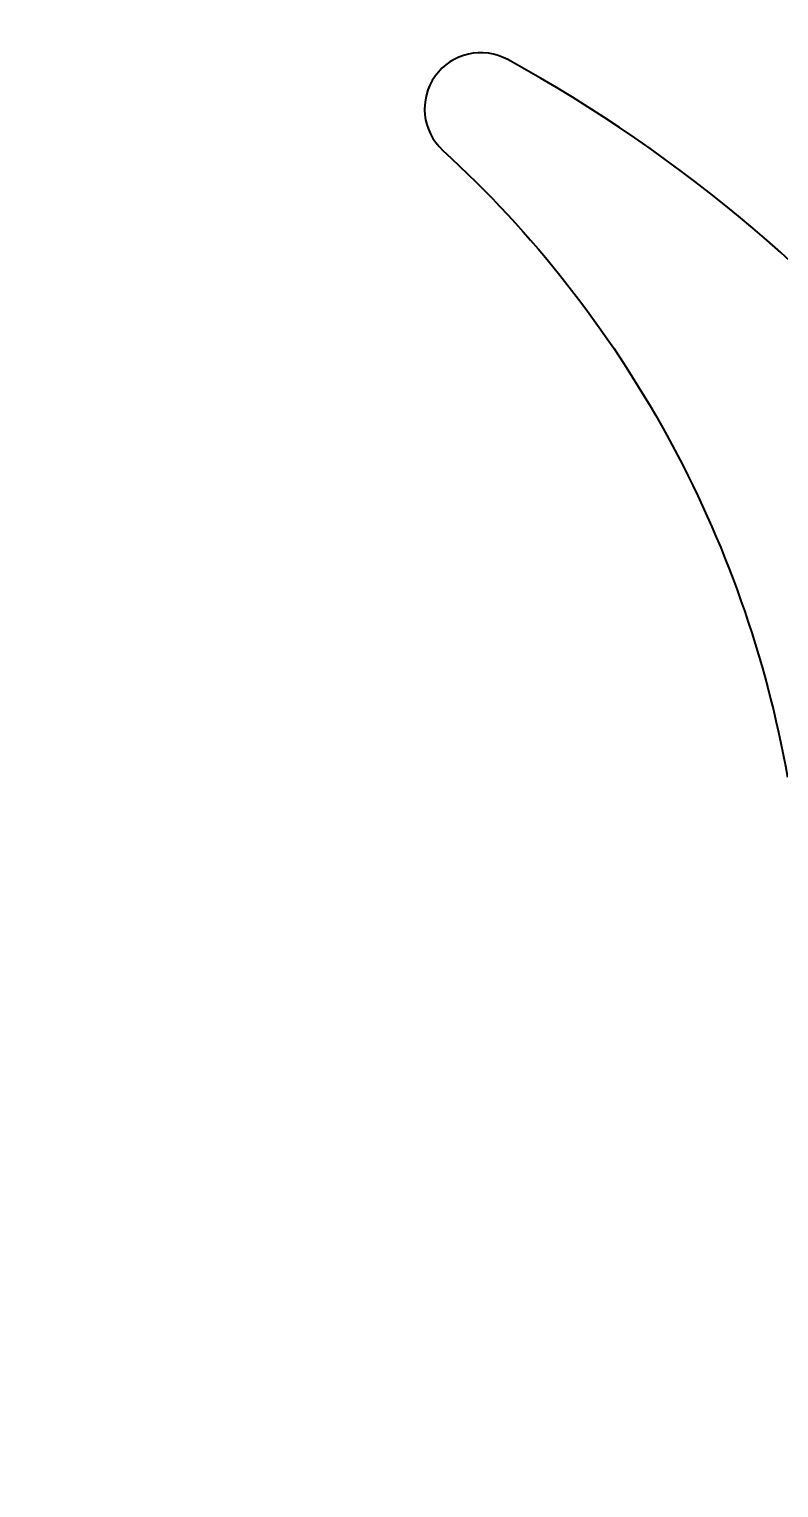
# Model space of a CAD drawing. Header units: millimetres. Extents: x 0 to 8967983, y -224399 to 13801.
# Drawn here: x 69235.75 to 69239.82, y -193874.36 to -193866.45 of the extents above; entities that cross this region are included whole.
import ezdxf
from ezdxf import colors
from ezdxf.entities.mleader import LeaderData, LeaderLine
from ezdxf.math import Vec2, Vec3

# ---------------------------------------------------------------- set-up
doc = ezdxf.new("R2010")
doc.units = ezdxf.units.MM
doc.header["$LTSCALE"] = 10
doc.layers.add('АР_Перегородки витражные', color=152, linetype='Continuous', lineweight=13)
doc.layers.add('Архитектура', color=251, linetype='Continuous')
doc.layers.get('0').off()
doc.layers.get('0').freeze()
doc.styles.add('ISOCPEUR', font='isocpeur.TTF', dxfattribs={"width": 0.7})

# ---------------------------------------------------------------- blocks, each defined once
blk = doc.blocks.new('_DOTSMALL')
at = {"color": 0, "linetype": 'ByBlock', "const_width": 0.5}
blk.add_lwpolyline([(-0.0625, 0, 1), (0.0625, 0, 1)], format="xyb", close=True, dxfattribs=at)
blk = doc.blocks.new('стойка витр.')
h = blk.add_hatch()
h.set_pattern_fill('ANSI37', scale=0.5, angle=-69.23284)
h.set_pattern_definition([(335.76716334, (-69115.9168, 318510.7132), (0.651582564, 1.447617495), []), (65.76716334, (-69115.9168, 318510.7132), (-1.447617495, 0.651582564), [])])
edge = h.paths.add_edge_path()
edge.add_arc((-61.4232, -46.1817), 0.5487, 155.76571, 200.76716)
edge.add_line((-61.9236, -45.9565), (-61.2158, -44.3842))
edge.add_arc((-61.0491, -44.4592), 0.1829, 20.76716, 155.76571)
edge.add_line((-60.8781, -44.3944), (-60.7916, -44.6225))
edge.add_arc((-60.6206, -44.5577), 0.1828, 200.76716, 290.76716)
edge.add_line((-60.5558, -44.7286), (-59.4157, -44.2963))
edge.add_arc((-59.567, -43.8973), 0.4267, -69.23284, 72.29364)
edge.add_arc((-59.3075, -43.0843), 0.4267, 200.76716, 252.29364)
edge.add_line((-59.7065, -43.2356), (-63.0098, -34.5243))
edge.add_arc((-62.7249, -34.4163), 0.3047, 110.76716, 200.76716)
edge.add_line((-62.833, -34.1313), (-60.5528, -33.2667))
edge.add_arc((-60.4448, -33.5513), 0.3045, 76.40287, 110.76716)
edge.add_line((-60.3732, -33.2554), (-60.0702, -33.5935))
edge.add_arc((-108.2133, -55.8622), 53.0439, 16.7114, 24.82293)
edge.add_line((-57.4097, -40.6093), (-57.9208, -41.3247))
edge.add_arc((-57.6708, -41.499), 0.3048, 145.11089, 256.42344)
edge.add_line((-57.7424, -41.7953), (-56.8854, -41.9919))
edge.add_arc((-56.957, -42.2882), 0.3048, -34.88911, 76.42344)
edge.add_line((-56.707, -42.4625), (-57.1748, -43.2919))
edge.add_arc((-56.9248, -43.4663), 0.3048, 145.11089, 256.42344)
edge.add_line((-56.9964, -43.7625), (-56.1394, -43.9591))
edge.add_arc((-56.211, -44.2554), 0.3048, -34.88911, 76.42344)
edge.add_line((-55.961, -44.4297), (-56.4721, -45.1451))
edge.add_arc((-56.2221, -45.3194), 0.3048, 145.11089, 256.42344)
edge.add_line((-56.2936, -45.6157), (-55.4367, -45.8124))
edge.add_arc((-55.5082, -46.1086), 0.3048, -34.88911, 76.42344)
edge.add_line((-55.2582, -46.283), (-55.7693, -46.9983))
edge.add_arc((-55.5193, -47.1727), 0.3048, 145.11089, 256.42344)
edge.add_line((-55.5909, -47.4689), (-54.6907, -47.7795))
edge.add_arc((-54.7623, -48.0758), 0.3048, -34.88911, 76.42344)
edge.add_line((-54.5123, -48.2501), (-55.0233, -48.9656))
edge.add_arc((-54.7733, -49.1399), 0.3048, 145.11089, 256.42344)
edge.add_line((-54.8449, -49.4362), (-53.988, -49.6328))
edge.add_arc((-54.0595, -49.929), 0.3048, -34.88911, 76.42344)
edge.add_line((-53.8095, -50.1034), (-54.3206, -50.8187))
edge.add_arc((-54.0706, -50.9931), 0.3048, 145.11089, 256.42344)
edge.add_line((-54.1421, -51.2893), (-53.2906, -51.4718))
edge.add_arc((-53.3621, -51.7681), 0.3048, -43.67509, 76.4279)
edge.add_line((-53.1416, -51.9786), (-53.81, -52.6232))
edge.add_arc((-53.5895, -52.8337), 0.3048, 136.32859, 262.74713)
edge.add_arc((-54.6361, -61.0576), 7.9855, 59.58604, 82.74713)
edge.add_arc((-50.7478, -54.4339), 0.3048, 253.29101, 419.58604)
edge.add_arc((-52.5705, -60.5058), 6.0348, 73.29101, 110.76716)
edge.add_line((-54.7103, -54.8631), (-54.8245, -54.9064))
edge.add_arc((-54.9757, -54.5074), 0.4267, 200.76716, 290.76716)
edge.add_line((-55.3747, -54.6587), (-56.7149, -51.1247))
edge.add_arc((-56.3159, -50.9734), 0.4267, 149.23664, 200.76716)
edge.add_arc((-57.0491, -50.5369), 0.4266, -30.76336, 40.0143)
edge.add_arc((-57.0492, -50.5369), 0.4267, 40.00046, 110.76716)
edge.add_line((-57.2005, -50.1379), (-58.3406, -50.5702))
edge.add_arc((-58.2758, -50.7412), 0.1828, 110.76716, 200.76716)
edge.add_line((-58.4467, -50.806), (-58.3603, -51.0341))
edge.add_arc((-58.5312, -51.0989), 0.1829, 245.76862, 380.76716)
edge.add_line((-58.6063, -51.2657), (-60.1786, -50.558))
edge.add_arc((-59.9534, -50.0576), 0.5487, 200.76716, 245.76862)
edge.add_line((-60.4665, -50.2522), (-61.9363, -46.3763))
edge = h.paths.add_edge_path(flags=16)
edge.add_arc((-59.3589, -49.0411), 0.5415, 200.76716, 290.76716)
edge.add_line((-60.7782, -46.8256), (-59.8652, -49.2331))
edge.add_arc((-60.2719, -46.6336), 0.5415, 110.76716, 200.76716)
edge.add_line((-59.3104, -45.6899), (-60.4639, -46.1273))
edge.add_arc((-59.1184, -46.1962), 0.5415, 20.76716, 110.76716)
edge.add_line((-57.6992, -48.4117), (-58.6121, -46.0042))
edge.add_arc((-58.2055, -48.6037), 0.5415, -69.23284, 20.76716)
edge.add_line((-59.1669, -49.5474), (-58.0135, -49.11))
at = {"lineweight": 0, "ltscale": 100, "transparency": 33554687}
blk.add_lwpolyline([(-33.2205, -7.1861), (-64.2118, -18.9383, 0.414326), (-64.5303, -19.6459), (-64.0548, -20.8999, 0.410627), (-63.3537, -21.2208), (-62.7202, -20.9806, 0.492552), (-62.5722, -20.6831), (-62.7516, -20.2101, -0.441111), (-62.61, -19.8957), (-60.8381, -19.2875, -0.208057), (-59.945, -19.4038, -0.000016), (-56.8798, -20.7855, -0.439819), (-56.3601, -22.156, -0.000016), (-57.7385, -25.2228, -0.208057), (-58.3298, -25.902), (-60.0595, -26.6217, -0.441111), (-60.3739, -26.4801), (-60.5533, -26.0071, 0.492552), (-60.8613, -25.8826), (-61.4948, -26.1229, 0.410627), (-61.8068, -26.8279), (-61.3313, -28.082, 0.414326), (-60.6237, -28.4004), (-29.6324, -16.6482, 0.523933)], format="xyb", dxfattribs=at)
blk = doc.blocks.new('A$Cf7573d2c')
at = {"color": 5, "lineweight": 0, "ltscale": 100, "transparency": 33554687}
blk.add_lwpolyline([(30.6549, -93.9702), (37.0079, -126.5004, 0.414326), (37.6515, -126.9338), (38.9678, -126.6767, 0.410627), (39.4024, -126.0399), (39.2726, -125.3749, 0.492552), (39.0044, -125.1788), (38.5079, -125.2758, -0.441111), (38.2218, -125.0832), (37.9215, -123.234, -0.208057), (38.1869, -122.3734, -0.000016), (40.066, -119.5853, -0.439819), (41.5046, -119.3044, -0.000016), (44.2947, -121.1806, -0.208057), (44.8644, -121.8781), (45.2818, -123.7044, -0.441111), (45.0893, -123.9905), (44.5927, -124.0874, 0.492552), (44.4181, -124.37), (44.5479, -125.035, 0.410627), (45.1902, -125.4615), (46.5065, -125.2045, 0.414326), (46.9398, -124.5608), (40.5868, -92.0305, 0.523933)], format="xyb", dxfattribs=at)
at = {"layer": 'АР_Перегородки витражные', "rotation": 80.28340479355269}
blk.add_blockref('стойка витр.', (29.1786, -60.0134), dxfattribs=at)
blk = doc.blocks.new('A$Cec9b444d')
at = {"color": 241, "ltscale": 100, "true_color": 0xf7abae, "rotation": 359}
blk.add_blockref('A$Cf7573d2c', (-2406.3429, -6569.6697), dxfattribs=at)

msp = doc.modelspace()

# ---------------------------------------------------------------- linework, layer by layer
at = {"layer": 'Архитектура', "lineweight": 25, "transparency": 33554684}
msp.add_lwpolyline([(69240.7922, -193868.6913, 0.101403), (69238.3489, -193866.6156, 0.887085), (69237.9963, -193867.1076, -0.164997), (69239.8635, -193870.5057)], format="xyb", dxfattribs=at)
msp.add_lwpolyline([(69240.7922, -193868.6913, 0.101403), (69238.3489, -193866.6156, 0.887085), (69237.9963, -193867.1076, -0.164997), (69239.8635, -193870.5057)], format="xyb", dxfattribs=at)
msp.add_lwpolyline([(69240.7922, -193868.6913, 0.101403), (69238.3489, -193866.6156, 0.887085), (69237.9963, -193867.1076, -0.164997), (69239.8635, -193870.5057)], format="xyb", dxfattribs=at)
msp.add_lwpolyline([(69240.7922, -193868.6913, 0.101403), (69238.3489, -193866.6156, 0.887085), (69237.9963, -193867.1076, -0.164997), (69239.8635, -193870.5057)], format="xyb", dxfattribs=at)
msp.add_lwpolyline([(69240.7922, -193868.6913, 0.101403), (69238.3489, -193866.6156, 0.887085), (69237.9963, -193867.1076, -0.164997), (69239.8635, -193870.5057)], format="xyb", dxfattribs=at)
msp.add_lwpolyline([(69240.7922, -193868.6913, 0.101403), (69238.3489, -193866.6156, 0.887085), (69237.9963, -193867.1076, -0.164997), (69239.8635, -193870.5057)], format="xyb", dxfattribs=at)
msp.add_lwpolyline([(69240.7922, -193868.6913, 0.101403), (69238.3489, -193866.6156, 0.887085), (69237.9963, -193867.1076, -0.164997), (69239.8635, -193870.5057)], format="xyb", dxfattribs=at)
msp.add_lwpolyline([(69240.7922, -193868.6913, 0.101403), (69238.3489, -193866.6156, 0.887085), (69237.9963, -193867.1076, -0.164997), (69239.8635, -193870.5057)], format="xyb", dxfattribs=at)
msp.add_lwpolyline([(69240.7922, -193868.6913, 0.101403), (69238.3489, -193866.6156, 0.887085), (69237.9963, -193867.1076, -0.164997), (69239.8635, -193870.5057)], format="xyb", dxfattribs=at)
msp.add_lwpolyline([(69240.7922, -193868.6913, 0.101403), (69238.3489, -193866.6156, 0.887085), (69237.9963, -193867.1076, -0.164997), (69239.8635, -193870.5057)], format="xyb", dxfattribs=at)
msp.add_lwpolyline([(69240.7922, -193868.6913, 0.101403), (69238.3489, -193866.6156, 0.887085), (69237.9963, -193867.1076, -0.164997), (69239.8635, -193870.5057)], format="xyb", dxfattribs=at)
msp.add_lwpolyline([(69240.7922, -193868.6913, 0.101403), (69238.3489, -193866.6156, 0.887085), (69237.9963, -193867.1076, -0.164997), (69239.8635, -193870.5057)], format="xyb", dxfattribs=at)
msp.add_lwpolyline([(69240.7922, -193868.6913, 0.101403), (69238.3489, -193866.6156, 0.887085), (69237.9963, -193867.1076, -0.164997), (69239.8635, -193870.5057)], format="xyb", dxfattribs=at)
msp.add_lwpolyline([(69240.7922, -193868.6913, 0.101403), (69238.3489, -193866.6156, 0.887085), (69237.9963, -193867.1076, -0.164997), (69239.8635, -193870.5057)], format="xyb", dxfattribs=at)
msp.add_lwpolyline([(69240.7922, -193868.6913, 0.101403), (69238.3489, -193866.6156, 0.887085), (69237.9963, -193867.1076, -0.164997), (69239.8635, -193870.5057)], format="xyb", dxfattribs=at)
msp.add_lwpolyline([(69240.7922, -193868.6913, 0.101403), (69238.3489, -193866.6156, 0.887085), (69237.9963, -193867.1076, -0.164997), (69239.8635, -193870.5057)], format="xyb", dxfattribs=at)
msp.add_lwpolyline([(69240.7922, -193868.6913, 0.101403), (69238.3489, -193866.6156, 0.887085), (69237.9963, -193867.1076, -0.164997), (69239.8635, -193870.5057)], format="xyb", dxfattribs=at)
msp.add_lwpolyline([(69240.7922, -193868.6913, 0.101403), (69238.3489, -193866.6156, 0.887085), (69237.9963, -193867.1076, -0.164997), (69239.8635, -193870.5057)], format="xyb", dxfattribs=at)
msp.add_lwpolyline([(69240.7922, -193868.6913, 0.101403), (69238.3489, -193866.6156, 0.887085), (69237.9963, -193867.1076, -0.164997), (69239.8635, -193870.5057)], format="xyb", dxfattribs=at)
msp.add_lwpolyline([(69240.7922, -193868.6913, 0.101403), (69238.3489, -193866.6156, 0.887085), (69237.9963, -193867.1076, -0.164997), (69239.8635, -193870.5057)], format="xyb", dxfattribs=at)
msp.add_lwpolyline([(69240.7922, -193868.6913, 0.101403), (69238.3489, -193866.6156, 0.887085), (69237.9963, -193867.1076, -0.164997), (69239.8635, -193870.5057)], format="xyb", dxfattribs=at)
msp.add_lwpolyline([(69240.7922, -193868.6913, 0.101403), (69238.3489, -193866.6156, 0.887085), (69237.9963, -193867.1076, -0.164997), (69239.8635, -193870.5057)], format="xyb", dxfattribs=at)
msp.add_lwpolyline([(69240.7922, -193868.6913, 0.101403), (69238.3489, -193866.6156, 0.887085), (69237.9963, -193867.1076, -0.164997), (69239.8635, -193870.5057)], format="xyb", dxfattribs=at)
msp.add_lwpolyline([(69240.7922, -193868.6913, 0.101403), (69238.3489, -193866.6156, 0.887085), (69237.9963, -193867.1076, -0.164997), (69239.8635, -193870.5057)], format="xyb", dxfattribs=at)
msp.add_lwpolyline([(69240.7922, -193868.6913, 0.101403), (69238.3489, -193866.6156, 0.887085), (69237.9963, -193867.1076, -0.164997), (69239.8635, -193870.5057)], format="xyb", dxfattribs=at)
msp.add_lwpolyline([(69240.7922, -193868.6913, 0.101403), (69238.3489, -193866.6156, 0.887085), (69237.9963, -193867.1076, -0.164997), (69239.8635, -193870.5057)], format="xyb", dxfattribs=at)
msp.add_lwpolyline([(69240.7922, -193868.6913, 0.101403), (69238.3489, -193866.6156, 0.887085), (69237.9963, -193867.1076, -0.164997), (69239.8635, -193870.5057)], format="xyb", dxfattribs=at)
msp.add_lwpolyline([(69240.7922, -193868.6913, 0.101403), (69238.3489, -193866.6156, 0.887085), (69237.9963, -193867.1076, -0.164997), (69239.8635, -193870.5057)], format="xyb", dxfattribs=at)
msp.add_lwpolyline([(69240.7922, -193868.6913, 0.101403), (69238.3489, -193866.6156, 0.887085), (69237.9963, -193867.1076, -0.164997), (69239.8635, -193870.5057)], format="xyb", dxfattribs=at)
msp.add_lwpolyline([(69240.7922, -193868.6913, 0.101403), (69238.3489, -193866.6156, 0.887085), (69237.9963, -193867.1076, -0.164997), (69239.8635, -193870.5057)], format="xyb", dxfattribs=at)
msp.add_lwpolyline([(69240.7922, -193868.6913, 0.101403), (69238.3489, -193866.6156, 0.887085), (69237.9963, -193867.1076, -0.164997), (69239.8635, -193870.5057)], format="xyb", dxfattribs=at)
msp.add_lwpolyline([(69240.7922, -193868.6913, 0.101403), (69238.3489, -193866.6156, 0.887085), (69237.9963, -193867.1076, -0.164997), (69239.8635, -193870.5057)], format="xyb", dxfattribs=at)
msp.add_lwpolyline([(69240.7922, -193868.6913, 0.101403), (69238.3489, -193866.6156, 0.887085), (69237.9963, -193867.1076, -0.164997), (69239.8635, -193870.5057)], format="xyb", dxfattribs=at)
msp.add_lwpolyline([(69240.7922, -193868.6913, 0.101403), (69238.3489, -193866.6156, 0.887085), (69237.9963, -193867.1076, -0.164997), (69239.8635, -193870.5057)], format="xyb", dxfattribs=at)
msp.add_lwpolyline([(69240.7922, -193868.6913, 0.101403), (69238.3489, -193866.6156, 0.887085), (69237.9963, -193867.1076, -0.164997), (69239.8635, -193870.5057)], format="xyb", dxfattribs=at)
msp.add_lwpolyline([(69240.7922, -193868.6913, 0.101403), (69238.3489, -193866.6156, 0.887085), (69237.9963, -193867.1076, -0.164997), (69239.8635, -193870.5057)], format="xyb", dxfattribs=at)
msp.add_lwpolyline([(69240.7922, -193868.6913, 0.101403), (69238.3489, -193866.6156, 0.887085), (69237.9963, -193867.1076, -0.164997), (69239.8635, -193870.5057)], format="xyb", dxfattribs=at)
msp.add_lwpolyline([(69240.7922, -193868.6913, 0.101403), (69238.3489, -193866.6156, 0.887085), (69237.9963, -193867.1076, -0.164997), (69239.8635, -193870.5057)], format="xyb", dxfattribs=at)
msp.add_lwpolyline([(69240.7922, -193868.6913, 0.101403), (69238.3489, -193866.6156, 0.887085), (69237.9963, -193867.1076, -0.164997), (69239.8635, -193870.5057)], format="xyb", dxfattribs=at)
msp.add_lwpolyline([(69240.7922, -193868.6913, 0.101403), (69238.3489, -193866.6156, 0.887085), (69237.9963, -193867.1076, -0.164997), (69239.8635, -193870.5057)], format="xyb", dxfattribs=at)
msp.add_lwpolyline([(69240.7922, -193868.6913, 0.101403), (69238.3489, -193866.6156, 0.887085), (69237.9963, -193867.1076, -0.164997), (69239.8635, -193870.5057)], format="xyb", dxfattribs=at)
msp.add_lwpolyline([(69240.7922, -193868.6913, 0.101403), (69238.3489, -193866.6156, 0.887085), (69237.9963, -193867.1076, -0.164997), (69239.8635, -193870.5057)], format="xyb", dxfattribs=at)
msp.add_lwpolyline([(69240.7922, -193868.6913, 0.101403), (69238.3489, -193866.6156, 0.887085), (69237.9963, -193867.1076, -0.164997), (69239.8635, -193870.5057)], format="xyb", dxfattribs=at)
msp.add_lwpolyline([(69240.7922, -193868.6913, 0.101403), (69238.3489, -193866.6156, 0.887085), (69237.9963, -193867.1076, -0.164997), (69239.8635, -193870.5057)], format="xyb", dxfattribs=at)
msp.add_lwpolyline([(69240.7922, -193868.6913, 0.101403), (69238.3489, -193866.6156, 0.887085), (69237.9963, -193867.1076, -0.164997), (69239.8635, -193870.5057)], format="xyb", dxfattribs=at)
msp.add_lwpolyline([(69240.7922, -193868.6913, 0.101403), (69238.3489, -193866.6156, 0.887085), (69237.9963, -193867.1076, -0.164997), (69239.8635, -193870.5057)], format="xyb", dxfattribs=at)
msp.add_lwpolyline([(69240.7922, -193868.6913, 0.101403), (69238.3489, -193866.6156, 0.887085), (69237.9963, -193867.1076, -0.164997), (69239.8635, -193870.5057)], format="xyb", dxfattribs=at)
msp.add_lwpolyline([(69240.7922, -193868.6913, 0.101403), (69238.3489, -193866.6156, 0.887085), (69237.9963, -193867.1076, -0.164997), (69239.8635, -193870.5057)], format="xyb", dxfattribs=at)
msp.add_lwpolyline([(69240.7922, -193868.6913, 0.101403), (69238.3489, -193866.6156, 0.887085), (69237.9963, -193867.1076, -0.164997), (69239.8635, -193870.5057)], format="xyb", dxfattribs=at)
msp.add_lwpolyline([(69240.7922, -193868.6913, 0.101403), (69238.3489, -193866.6156, 0.887085), (69237.9963, -193867.1076, -0.164997), (69239.8635, -193870.5057)], format="xyb", dxfattribs=at)
msp.add_lwpolyline([(69240.7922, -193868.6913, 0.101403), (69238.3489, -193866.6156, 0.887085), (69237.9963, -193867.1076, -0.164997), (69239.8635, -193870.5057)], format="xyb", dxfattribs=at)
msp.add_lwpolyline([(69240.7922, -193868.6913, 0.101403), (69238.3489, -193866.6156, 0.887085), (69237.9963, -193867.1076, -0.164997), (69239.8635, -193870.5057)], format="xyb", dxfattribs=at)
msp.add_lwpolyline([(69240.7922, -193868.6913, 0.101403), (69238.3489, -193866.6156, 0.887085), (69237.9963, -193867.1076, -0.164997), (69239.8635, -193870.5057)], format="xyb", dxfattribs=at)
msp.add_lwpolyline([(69240.7922, -193868.6913, 0.101403), (69238.3489, -193866.6156, 0.887085), (69237.9963, -193867.1076, -0.164997), (69239.8635, -193870.5057)], format="xyb", dxfattribs=at)
msp.add_lwpolyline([(69240.7922, -193868.6913, 0.101403), (69238.3489, -193866.6156, 0.887085), (69237.9963, -193867.1076, -0.164997), (69239.8635, -193870.5057)], format="xyb", dxfattribs=at)
msp.add_lwpolyline([(69240.7922, -193868.6913, 0.101403), (69238.3489, -193866.6156, 0.887085), (69237.9963, -193867.1076, -0.164997), (69239.8635, -193870.5057)], format="xyb", dxfattribs=at)
msp.add_lwpolyline([(69240.7922, -193868.6913, 0.101403), (69238.3489, -193866.6156, 0.887085), (69237.9963, -193867.1076, -0.164997), (69239.8635, -193870.5057)], format="xyb", dxfattribs=at)
msp.add_lwpolyline([(69240.7922, -193868.6913, 0.101403), (69238.3489, -193866.6156, 0.887085), (69237.9963, -193867.1076, -0.164997), (69239.8635, -193870.5057)], format="xyb", dxfattribs=at)
msp.add_lwpolyline([(69240.7922, -193868.6913, 0.101403), (69238.3489, -193866.6156, 0.887085), (69237.9963, -193867.1076, -0.164997), (69239.8635, -193870.5057)], format="xyb", dxfattribs=at)
msp.add_lwpolyline([(69240.7922, -193868.6913, 0.101403), (69238.3489, -193866.6156, 0.887085), (69237.9963, -193867.1076, -0.164997), (69239.8635, -193870.5057)], format="xyb", dxfattribs=at)
msp.add_lwpolyline([(69240.7922, -193868.6913, 0.101403), (69238.3489, -193866.6156, 0.887085), (69237.9963, -193867.1076, -0.164997), (69239.8635, -193870.5057)], format="xyb", dxfattribs=at)
msp.add_lwpolyline([(69240.7922, -193868.6913, 0.101403), (69238.3489, -193866.6156, 0.887085), (69237.9963, -193867.1076, -0.164997), (69239.8635, -193870.5057)], format="xyb", dxfattribs=at)
msp.add_lwpolyline([(69240.7922, -193868.6913, 0.101403), (69238.3489, -193866.6156, 0.887085), (69237.9963, -193867.1076, -0.164997), (69239.8635, -193870.5057)], format="xyb", dxfattribs=at)
msp.add_lwpolyline([(69240.7922, -193868.6913, 0.101403), (69238.3489, -193866.6156, 0.887085), (69237.9963, -193867.1076, -0.164997), (69239.8635, -193870.5057)], format="xyb", dxfattribs=at)
msp.add_lwpolyline([(69240.7922, -193868.6913, 0.101403), (69238.3489, -193866.6156, 0.887085), (69237.9963, -193867.1076, -0.164997), (69239.8635, -193870.5057)], format="xyb", dxfattribs=at)
msp.add_lwpolyline([(69240.7922, -193868.6913, 0.101403), (69238.3489, -193866.6156, 0.887085), (69237.9963, -193867.1076, -0.164997), (69239.8635, -193870.5057)], format="xyb", dxfattribs=at)
msp.add_lwpolyline([(69240.7922, -193868.6913, 0.101403), (69238.3489, -193866.6156, 0.887085), (69237.9963, -193867.1076, -0.164997), (69239.8635, -193870.5057)], format="xyb", dxfattribs=at)
msp.add_lwpolyline([(69240.7922, -193868.6913, 0.101403), (69238.3489, -193866.6156, 0.887085), (69237.9963, -193867.1076, -0.164997), (69239.8635, -193870.5057)], format="xyb", dxfattribs=at)
msp.add_lwpolyline([(69240.7922, -193868.6913, 0.101403), (69238.3489, -193866.6156, 0.887085), (69237.9963, -193867.1076, -0.164997), (69239.8635, -193870.5057)], format="xyb", dxfattribs=at)
msp.add_lwpolyline([(69240.7922, -193868.6913, 0.101403), (69238.3489, -193866.6156, 0.887085), (69237.9963, -193867.1076, -0.164997), (69239.8635, -193870.5057)], format="xyb", dxfattribs=at)
msp.add_lwpolyline([(69240.7922, -193868.6913, 0.101403), (69238.3489, -193866.6156, 0.887085), (69237.9963, -193867.1076, -0.164997), (69239.8635, -193870.5057)], format="xyb", dxfattribs=at)
msp.add_lwpolyline([(69240.7922, -193868.6913, 0.101403), (69238.3489, -193866.6156, 0.887085), (69237.9963, -193867.1076, -0.164997), (69239.8635, -193870.5057)], format="xyb", dxfattribs=at)
msp.add_lwpolyline([(69240.7922, -193868.6913, 0.101403), (69238.3489, -193866.6156, 0.887085), (69237.9963, -193867.1076, -0.164997), (69239.8635, -193870.5057)], format="xyb", dxfattribs=at)
msp.add_lwpolyline([(69240.7922, -193868.6913, 0.101403), (69238.3489, -193866.6156, 0.887085), (69237.9963, -193867.1076, -0.164997), (69239.8635, -193870.5057)], format="xyb", dxfattribs=at)
msp.add_lwpolyline([(69240.7922, -193868.6913, 0.101403), (69238.3489, -193866.6156, 0.887085), (69237.9963, -193867.1076, -0.164997), (69239.8635, -193870.5057)], format="xyb", dxfattribs=at)
msp.add_lwpolyline([(69240.7922, -193868.6913, 0.101403), (69238.3489, -193866.6156, 0.887085), (69237.9963, -193867.1076, -0.164997), (69239.8635, -193870.5057)], format="xyb", dxfattribs=at)
msp.add_lwpolyline([(69240.7922, -193868.6913, 0.101403), (69238.3489, -193866.6156, 0.887085), (69237.9963, -193867.1076, -0.164997), (69239.8635, -193870.5057)], format="xyb", dxfattribs=at)
msp.add_lwpolyline([(69240.7922, -193868.6913, 0.101403), (69238.3489, -193866.6156, 0.887085), (69237.9963, -193867.1076, -0.164997), (69239.8635, -193870.5057)], format="xyb", dxfattribs=at)
msp.add_lwpolyline([(69240.7922, -193868.6913, 0.101403), (69238.3489, -193866.6156, 0.887085), (69237.9963, -193867.1076, -0.164997), (69239.8635, -193870.5057)], format="xyb", dxfattribs=at)
msp.add_lwpolyline([(69240.7922, -193868.6913, 0.101403), (69238.3489, -193866.6156, 0.887085), (69237.9963, -193867.1076, -0.164997), (69239.8635, -193870.5057)], format="xyb", dxfattribs=at)
msp.add_lwpolyline([(69240.7922, -193868.6913, 0.101403), (69238.3489, -193866.6156, 0.887085), (69237.9963, -193867.1076, -0.164997), (69239.8635, -193870.5057)], format="xyb", dxfattribs=at)
msp.add_lwpolyline([(69240.7922, -193868.6913, 0.101403), (69238.3489, -193866.6156, 0.887085), (69237.9963, -193867.1076, -0.164997), (69239.8635, -193870.5057)], format="xyb", dxfattribs=at)
msp.add_lwpolyline([(69240.7922, -193868.6913, 0.101403), (69238.3489, -193866.6156, 0.887085), (69237.9963, -193867.1076, -0.164997), (69239.8635, -193870.5057)], format="xyb", dxfattribs=at)
msp.add_lwpolyline([(69240.7922, -193868.6913, 0.101403), (69238.3489, -193866.6156, 0.887085), (69237.9963, -193867.1076, -0.164997), (69239.8635, -193870.5057)], format="xyb", dxfattribs=at)
msp.add_lwpolyline([(69240.7922, -193868.6913, 0.101403), (69238.3489, -193866.6156, 0.887085), (69237.9963, -193867.1076, -0.164997), (69239.8635, -193870.5057)], format="xyb", dxfattribs=at)
msp.add_lwpolyline([(69240.7922, -193868.6913, 0.101403), (69238.3489, -193866.6156, 0.887085), (69237.9963, -193867.1076, -0.164997), (69239.8635, -193870.5057)], format="xyb", dxfattribs=at)
msp.add_lwpolyline([(69240.7922, -193868.6913, 0.101403), (69238.3489, -193866.6156, 0.887085), (69237.9963, -193867.1076, -0.164997), (69239.8635, -193870.5057)], format="xyb", dxfattribs=at)
msp.add_lwpolyline([(69240.7922, -193868.6913, 0.101403), (69238.3489, -193866.6156, 0.887085), (69237.9963, -193867.1076, -0.164997), (69239.8635, -193870.5057)], format="xyb", dxfattribs=at)
msp.add_lwpolyline([(69240.7922, -193868.6913, 0.101403), (69238.3489, -193866.6156, 0.887085), (69237.9963, -193867.1076, -0.164997), (69239.8635, -193870.5057)], format="xyb", dxfattribs=at)
msp.add_lwpolyline([(69240.7922, -193868.6913, 0.101403), (69238.3489, -193866.6156, 0.887085), (69237.9963, -193867.1076, -0.164997), (69239.8635, -193870.5057)], format="xyb", dxfattribs=at)
msp.add_lwpolyline([(69240.7922, -193868.6913, 0.101403), (69238.3489, -193866.6156, 0.887085), (69237.9963, -193867.1076, -0.164997), (69239.8635, -193870.5057)], format="xyb", dxfattribs=at)
msp.add_lwpolyline([(69240.7922, -193868.6913, 0.101403), (69238.3489, -193866.6156, 0.887085), (69237.9963, -193867.1076, -0.164997), (69239.8635, -193870.5057)], format="xyb", dxfattribs=at)
msp.add_lwpolyline([(69240.7922, -193868.6913, 0.101403), (69238.3489, -193866.6156, 0.887085), (69237.9963, -193867.1076, -0.164997), (69239.8635, -193870.5057)], format="xyb", dxfattribs=at)
msp.add_lwpolyline([(69240.7922, -193868.6913, 0.101403), (69238.3489, -193866.6156, 0.887085), (69237.9963, -193867.1076, -0.164997), (69239.8635, -193870.5057)], format="xyb", dxfattribs=at)
msp.add_lwpolyline([(69240.7922, -193868.6913, 0.101403), (69238.3489, -193866.6156, 0.887085), (69237.9963, -193867.1076, -0.164997), (69239.8635, -193870.5057)], format="xyb", dxfattribs=at)
msp.add_lwpolyline([(69240.7922, -193868.6913, 0.101403), (69238.3489, -193866.6156, 0.887085), (69237.9963, -193867.1076, -0.164997), (69239.8635, -193870.5057)], format="xyb", dxfattribs=at)
msp.add_lwpolyline([(69240.7922, -193868.6913, 0.101403), (69238.3489, -193866.6156, 0.887085), (69237.9963, -193867.1076, -0.164997), (69239.8635, -193870.5057)], format="xyb", dxfattribs=at)
msp.add_lwpolyline([(69240.7922, -193868.6913, 0.101403), (69238.3489, -193866.6156, 0.887085), (69237.9963, -193867.1076, -0.164997), (69239.8635, -193870.5057)], format="xyb", dxfattribs=at)
msp.add_lwpolyline([(69240.7922, -193868.6913, 0.101403), (69238.3489, -193866.6156, 0.887085), (69237.9963, -193867.1076, -0.164997), (69239.8635, -193870.5057)], format="xyb", dxfattribs=at)
msp.add_lwpolyline([(69240.7922, -193868.6913, 0.101403), (69238.3489, -193866.6156, 0.887085), (69237.9963, -193867.1076, -0.164997), (69239.8635, -193870.5057)], format="xyb", dxfattribs=at)
msp.add_lwpolyline([(69240.7922, -193868.6913, 0.101403), (69238.3489, -193866.6156, 0.887085), (69237.9963, -193867.1076, -0.164997), (69239.8635, -193870.5057)], format="xyb", dxfattribs=at)
msp.add_lwpolyline([(69240.7922, -193868.6913, 0.101403), (69238.3489, -193866.6156, 0.887085), (69237.9963, -193867.1076, -0.164997), (69239.8635, -193870.5057)], format="xyb", dxfattribs=at)
msp.add_lwpolyline([(69240.7922, -193868.6913, 0.101403), (69238.3489, -193866.6156, 0.887085), (69237.9963, -193867.1076, -0.164997), (69239.8635, -193870.5057)], format="xyb", dxfattribs=at)
msp.add_lwpolyline([(69240.7922, -193868.6913, 0.101403), (69238.3489, -193866.6156, 0.887085), (69237.9963, -193867.1076, -0.164997), (69239.8635, -193870.5057)], format="xyb", dxfattribs=at)
msp.add_lwpolyline([(69240.7922, -193868.6913, 0.101403), (69238.3489, -193866.6156, 0.887085), (69237.9963, -193867.1076, -0.164997), (69239.8635, -193870.5057)], format="xyb", dxfattribs=at)
msp.add_lwpolyline([(69240.7922, -193868.6913, 0.101403), (69238.3489, -193866.6156, 0.887085), (69237.9963, -193867.1076, -0.164997), (69239.8635, -193870.5057)], format="xyb", dxfattribs=at)
msp.add_lwpolyline([(69240.7922, -193868.6913, 0.101403), (69238.3489, -193866.6156, 0.887085), (69237.9963, -193867.1076, -0.164997), (69239.8635, -193870.5057)], format="xyb", dxfattribs=at)
msp.add_lwpolyline([(69240.7922, -193868.6913, 0.101403), (69238.3489, -193866.6156, 0.887085), (69237.9963, -193867.1076, -0.164997), (69239.8635, -193870.5057)], format="xyb", dxfattribs=at)
msp.add_lwpolyline([(69240.7922, -193868.6913, 0.101403), (69238.3489, -193866.6156, 0.887085), (69237.9963, -193867.1076, -0.164997), (69239.8635, -193870.5057)], format="xyb", dxfattribs=at)
msp.add_lwpolyline([(69240.7922, -193868.6913, 0.101403), (69238.3489, -193866.6156, 0.887085), (69237.9963, -193867.1076, -0.164997), (69239.8635, -193870.5057)], format="xyb", dxfattribs=at)
msp.add_lwpolyline([(69240.7922, -193868.6913, 0.101403), (69238.3489, -193866.6156, 0.887085), (69237.9963, -193867.1076, -0.164997), (69239.8635, -193870.5057)], format="xyb", dxfattribs=at)
msp.add_lwpolyline([(69240.7922, -193868.6913, 0.101403), (69238.3489, -193866.6156, 0.887085), (69237.9963, -193867.1076, -0.164997), (69239.8635, -193870.5057)], format="xyb", dxfattribs=at)
msp.add_lwpolyline([(69240.7922, -193868.6913, 0.101403), (69238.3489, -193866.6156, 0.887085), (69237.9963, -193867.1076, -0.164997), (69239.8635, -193870.5057)], format="xyb", dxfattribs=at)
msp.add_lwpolyline([(69240.7922, -193868.6913, 0.101403), (69238.3489, -193866.6156, 0.887085), (69237.9963, -193867.1076, -0.164997), (69239.8635, -193870.5057)], format="xyb", dxfattribs=at)
msp.add_lwpolyline([(69240.7922, -193868.6913, 0.101403), (69238.3489, -193866.6156, 0.887085), (69237.9963, -193867.1076, -0.164997), (69239.8635, -193870.5057)], format="xyb", dxfattribs=at)
msp.add_lwpolyline([(69240.7922, -193868.6913, 0.101403), (69238.3489, -193866.6156, 0.887085), (69237.9963, -193867.1076, -0.164997), (69239.8635, -193870.5057)], format="xyb", dxfattribs=at)
msp.add_lwpolyline([(69240.7922, -193868.6913, 0.101403), (69238.3489, -193866.6156, 0.887085), (69237.9963, -193867.1076, -0.164997), (69239.8635, -193870.5057)], format="xyb", dxfattribs=at)
msp.add_lwpolyline([(69240.7922, -193868.6913, 0.101403), (69238.3489, -193866.6156, 0.887085), (69237.9963, -193867.1076, -0.164997), (69239.8635, -193870.5057)], format="xyb", dxfattribs=at)
msp.add_lwpolyline([(69240.7922, -193868.6913, 0.101403), (69238.3489, -193866.6156, 0.887085), (69237.9963, -193867.1076, -0.164997), (69239.8635, -193870.5057)], format="xyb", dxfattribs=at)
msp.add_lwpolyline([(69240.7922, -193868.6913, 0.101403), (69238.3489, -193866.6156, 0.887085), (69237.9963, -193867.1076, -0.164997), (69239.8635, -193870.5057)], format="xyb", dxfattribs=at)
msp.add_lwpolyline([(69240.7922, -193868.6913, 0.101403), (69238.3489, -193866.6156, 0.887085), (69237.9963, -193867.1076, -0.164997), (69239.8635, -193870.5057)], format="xyb", dxfattribs=at)
msp.add_lwpolyline([(69240.7922, -193868.6913, 0.101403), (69238.3489, -193866.6156, 0.887085), (69237.9963, -193867.1076, -0.164997), (69239.8635, -193870.5057)], format="xyb", dxfattribs=at)
msp.add_lwpolyline([(69240.7922, -193868.6913, 0.101403), (69238.3489, -193866.6156, 0.887085), (69237.9963, -193867.1076, -0.164997), (69239.8635, -193870.5057)], format="xyb", dxfattribs=at)
msp.add_lwpolyline([(69240.7922, -193868.6913, 0.101403), (69238.3489, -193866.6156, 0.887085), (69237.9963, -193867.1076, -0.164997), (69239.8635, -193870.5057)], format="xyb", dxfattribs=at)
msp.add_lwpolyline([(69240.7922, -193868.6913, 0.101403), (69238.3489, -193866.6156, 0.887085), (69237.9963, -193867.1076, -0.164997), (69239.8635, -193870.5057)], format="xyb", dxfattribs=at)
msp.add_lwpolyline([(69240.7922, -193868.6913, 0.101403), (69238.3489, -193866.6156, 0.887085), (69237.9963, -193867.1076, -0.164997), (69239.8635, -193870.5057)], format="xyb", dxfattribs=at)
msp.add_lwpolyline([(69240.7922, -193868.6913, 0.101403), (69238.3489, -193866.6156, 0.887085), (69237.9963, -193867.1076, -0.164997), (69239.8635, -193870.5057)], format="xyb", dxfattribs=at)
msp.add_lwpolyline([(69240.7922, -193868.6913, 0.101403), (69238.3489, -193866.6156, 0.887085), (69237.9963, -193867.1076, -0.164997), (69239.8635, -193870.5057)], format="xyb", dxfattribs=at)
msp.add_lwpolyline([(69240.7922, -193868.6913, 0.101403), (69238.3489, -193866.6156, 0.887085), (69237.9963, -193867.1076, -0.164997), (69239.8635, -193870.5057)], format="xyb", dxfattribs=at)
msp.add_lwpolyline([(69240.7922, -193868.6913, 0.101403), (69238.3489, -193866.6156, 0.887085), (69237.9963, -193867.1076, -0.164997), (69239.8635, -193870.5057)], format="xyb", dxfattribs=at)
msp.add_lwpolyline([(69240.7922, -193868.6913, 0.101403), (69238.3489, -193866.6156, 0.887085), (69237.9963, -193867.1076, -0.164997), (69239.8635, -193870.5057)], format="xyb", dxfattribs=at)
msp.add_lwpolyline([(69240.7922, -193868.6913, 0.101403), (69238.3489, -193866.6156, 0.887085), (69237.9963, -193867.1076, -0.164997), (69239.8635, -193870.5057)], format="xyb", dxfattribs=at)
msp.add_lwpolyline([(69240.7922, -193868.6913, 0.101403), (69238.3489, -193866.6156, 0.887085), (69237.9963, -193867.1076, -0.164997), (69239.8635, -193870.5057)], format="xyb", dxfattribs=at)
msp.add_lwpolyline([(69240.7922, -193868.6913, 0.101403), (69238.3489, -193866.6156, 0.887085), (69237.9963, -193867.1076, -0.164997), (69239.8635, -193870.5057)], format="xyb", dxfattribs=at)
msp.add_lwpolyline([(69240.7922, -193868.6913, 0.101403), (69238.3489, -193866.6156, 0.887085), (69237.9963, -193867.1076, -0.164997), (69239.8635, -193870.5057)], format="xyb", dxfattribs=at)
msp.add_lwpolyline([(69240.7922, -193868.6913, 0.101403), (69238.3489, -193866.6156, 0.887085), (69237.9963, -193867.1076, -0.164997), (69239.8635, -193870.5057)], format="xyb", dxfattribs=at)
msp.add_lwpolyline([(69240.7922, -193868.6913, 0.101403), (69238.3489, -193866.6156, 0.887085), (69237.9963, -193867.1076, -0.164997), (69239.8635, -193870.5057)], format="xyb", dxfattribs=at)
msp.add_lwpolyline([(69240.7922, -193868.6913, 0.101403), (69238.3489, -193866.6156, 0.887085), (69237.9963, -193867.1076, -0.164997), (69239.8635, -193870.5057)], format="xyb", dxfattribs=at)
msp.add_lwpolyline([(69240.7922, -193868.6913, 0.101403), (69238.3489, -193866.6156, 0.887085), (69237.9963, -193867.1076, -0.164997), (69239.8635, -193870.5057)], format="xyb", dxfattribs=at)
msp.add_lwpolyline([(69240.7922, -193868.6913, 0.101403), (69238.3489, -193866.6156, 0.887085), (69237.9963, -193867.1076, -0.164997), (69239.8635, -193870.5057)], format="xyb", dxfattribs=at)
msp.add_lwpolyline([(69240.7922, -193868.6913, 0.101403), (69238.3489, -193866.6156, 0.887085), (69237.9963, -193867.1076, -0.164997), (69239.8635, -193870.5057)], format="xyb", dxfattribs=at)
msp.add_lwpolyline([(69240.7922, -193868.6913, 0.101403), (69238.3489, -193866.6156, 0.887085), (69237.9963, -193867.1076, -0.164997), (69239.8635, -193870.5057)], format="xyb", dxfattribs=at)
msp.add_lwpolyline([(69240.7922, -193868.6913, 0.101403), (69238.3489, -193866.6156, 0.887085), (69237.9963, -193867.1076, -0.164997), (69239.8635, -193870.5057)], format="xyb", dxfattribs=at)
msp.add_lwpolyline([(69240.7922, -193868.6913, 0.101403), (69238.3489, -193866.6156, 0.887085), (69237.9963, -193867.1076, -0.164997), (69239.8635, -193870.5057)], format="xyb", dxfattribs=at)
msp.add_lwpolyline([(69240.7922, -193868.6913, 0.101403), (69238.3489, -193866.6156, 0.887085), (69237.9963, -193867.1076, -0.164997), (69239.8635, -193870.5057)], format="xyb", dxfattribs=at)
msp.add_lwpolyline([(69240.7922, -193868.6913, 0.101403), (69238.3489, -193866.6156, 0.887085), (69237.9963, -193867.1076, -0.164997), (69239.8635, -193870.5057)], format="xyb", dxfattribs=at)
msp.add_lwpolyline([(69240.7922, -193868.6913, 0.101403), (69238.3489, -193866.6156, 0.887085), (69237.9963, -193867.1076, -0.164997), (69239.8635, -193870.5057)], format="xyb", dxfattribs=at)
msp.add_lwpolyline([(69240.7922, -193868.6913, 0.101403), (69238.3489, -193866.6156, 0.887085), (69237.9963, -193867.1076, -0.164997), (69239.8635, -193870.5057)], format="xyb", dxfattribs=at)
msp.add_lwpolyline([(69240.7922, -193868.6913, 0.101403), (69238.3489, -193866.6156, 0.887085), (69237.9963, -193867.1076, -0.164997), (69239.8635, -193870.5057)], format="xyb", dxfattribs=at)
msp.add_lwpolyline([(69240.7922, -193868.6913, 0.101403), (69238.3489, -193866.6156, 0.887085), (69237.9963, -193867.1076, -0.164997), (69239.8635, -193870.5057)], format="xyb", dxfattribs=at)
msp.add_lwpolyline([(69240.7922, -193868.6913, 0.101403), (69238.3489, -193866.6156, 0.887085), (69237.9963, -193867.1076, -0.164997), (69239.8635, -193870.5057)], format="xyb", dxfattribs=at)
msp.add_lwpolyline([(69240.7922, -193868.6913, 0.101403), (69238.3489, -193866.6156, 0.887085), (69237.9963, -193867.1076, -0.164997), (69239.8635, -193870.5057)], format="xyb", dxfattribs=at)
msp.add_lwpolyline([(69240.7922, -193868.6913, 0.101403), (69238.3489, -193866.6156, 0.887085), (69237.9963, -193867.1076, -0.164997), (69239.8635, -193870.5057)], format="xyb", dxfattribs=at)
msp.add_lwpolyline([(69240.7922, -193868.6913, 0.101403), (69238.3489, -193866.6156, 0.887085), (69237.9963, -193867.1076, -0.164997), (69239.8635, -193870.5057)], format="xyb", dxfattribs=at)
msp.add_lwpolyline([(69240.7922, -193868.6913, 0.101403), (69238.3489, -193866.6156, 0.887085), (69237.9963, -193867.1076, -0.164997), (69239.8635, -193870.5057)], format="xyb", dxfattribs=at)
msp.add_lwpolyline([(69240.7922, -193868.6913, 0.101403), (69238.3489, -193866.6156, 0.887085), (69237.9963, -193867.1076, -0.164997), (69239.8635, -193870.5057)], format="xyb", dxfattribs=at)
msp.add_lwpolyline([(69240.7922, -193868.6913, 0.101403), (69238.3489, -193866.6156, 0.887085), (69237.9963, -193867.1076, -0.164997), (69239.8635, -193870.5057)], format="xyb", dxfattribs=at)
msp.add_lwpolyline([(69240.7922, -193868.6913, 0.101403), (69238.3489, -193866.6156, 0.887085), (69237.9963, -193867.1076, -0.164997), (69239.8635, -193870.5057)], format="xyb", dxfattribs=at)
msp.add_lwpolyline([(69240.7922, -193868.6913, 0.101403), (69238.3489, -193866.6156, 0.887085), (69237.9963, -193867.1076, -0.164997), (69239.8635, -193870.5057)], format="xyb", dxfattribs=at)
msp.add_lwpolyline([(69240.7922, -193868.6913, 0.101403), (69238.3489, -193866.6156, 0.887085), (69237.9963, -193867.1076, -0.164997), (69239.8635, -193870.5057)], format="xyb", dxfattribs=at)
msp.add_lwpolyline([(69240.7922, -193868.6913, 0.101403), (69238.3489, -193866.6156, 0.887085), (69237.9963, -193867.1076, -0.164997), (69239.8635, -193870.5057)], format="xyb", dxfattribs=at)
msp.add_lwpolyline([(69240.7922, -193868.6913, 0.101403), (69238.3489, -193866.6156, 0.887085), (69237.9963, -193867.1076, -0.164997), (69239.8635, -193870.5057)], format="xyb", dxfattribs=at)
msp.add_lwpolyline([(69240.7922, -193868.6913, 0.101403), (69238.3489, -193866.6156, 0.887085), (69237.9963, -193867.1076, -0.164997), (69239.8635, -193870.5057)], format="xyb", dxfattribs=at)
msp.add_lwpolyline([(69240.7922, -193868.6913, 0.101403), (69238.3489, -193866.6156, 0.887085), (69237.9963, -193867.1076, -0.164997), (69239.8635, -193870.5057)], format="xyb", dxfattribs=at)
msp.add_lwpolyline([(69240.7922, -193868.6913, 0.101403), (69238.3489, -193866.6156, 0.887085), (69237.9963, -193867.1076, -0.164997), (69239.8635, -193870.5057)], format="xyb", dxfattribs=at)
msp.add_lwpolyline([(69240.7922, -193868.6913, 0.101403), (69238.3489, -193866.6156, 0.887085), (69237.9963, -193867.1076, -0.164997), (69239.8635, -193870.5057)], format="xyb", dxfattribs=at)
msp.add_lwpolyline([(69240.7922, -193868.6913, 0.101403), (69238.3489, -193866.6156, 0.887085), (69237.9963, -193867.1076, -0.164997), (69239.8635, -193870.5057)], format="xyb", dxfattribs=at)
msp.add_lwpolyline([(69240.7922, -193868.6913, 0.101403), (69238.3489, -193866.6156, 0.887085), (69237.9963, -193867.1076, -0.164997), (69239.8635, -193870.5057)], format="xyb", dxfattribs=at)
msp.add_lwpolyline([(69240.7922, -193868.6913, 0.101403), (69238.3489, -193866.6156, 0.887085), (69237.9963, -193867.1076, -0.164997), (69239.8635, -193870.5057)], format="xyb", dxfattribs=at)
msp.add_lwpolyline([(69240.7922, -193868.6913, 0.101403), (69238.3489, -193866.6156, 0.887085), (69237.9963, -193867.1076, -0.164997), (69239.8635, -193870.5057)], format="xyb", dxfattribs=at)
msp.add_lwpolyline([(69240.7922, -193868.6913, 0.101403), (69238.3489, -193866.6156, 0.887085), (69237.9963, -193867.1076, -0.164997), (69239.8635, -193870.5057)], format="xyb", dxfattribs=at)
msp.add_lwpolyline([(69240.7922, -193868.6913, 0.101403), (69238.3489, -193866.6156, 0.887085), (69237.9963, -193867.1076, -0.164997), (69239.8635, -193870.5057)], format="xyb", dxfattribs=at)
msp.add_lwpolyline([(69240.7922, -193868.6913, 0.101403), (69238.3489, -193866.6156, 0.887085), (69237.9963, -193867.1076, -0.164997), (69239.8635, -193870.5057)], format="xyb", dxfattribs=at)
msp.add_lwpolyline([(69240.7922, -193868.6913, 0.101403), (69238.3489, -193866.6156, 0.887085), (69237.9963, -193867.1076, -0.164997), (69239.8635, -193870.5057)], format="xyb", dxfattribs=at)
msp.add_lwpolyline([(69240.7922, -193868.6913, 0.101403), (69238.3489, -193866.6156, 0.887085), (69237.9963, -193867.1076, -0.164997), (69239.8635, -193870.5057)], format="xyb", dxfattribs=at)
msp.add_lwpolyline([(69240.7922, -193868.6913, 0.101403), (69238.3489, -193866.6156, 0.887085), (69237.9963, -193867.1076, -0.164997), (69239.8635, -193870.5057)], format="xyb", dxfattribs=at)
msp.add_lwpolyline([(69240.7922, -193868.6913, 0.101403), (69238.3489, -193866.6156, 0.887085), (69237.9963, -193867.1076, -0.164997), (69239.8635, -193870.5057)], format="xyb", dxfattribs=at)
msp.add_lwpolyline([(69240.7922, -193868.6913, 0.101403), (69238.3489, -193866.6156, 0.887085), (69237.9963, -193867.1076, -0.164997), (69239.8635, -193870.5057)], format="xyb", dxfattribs=at)
msp.add_lwpolyline([(69240.7922, -193868.6913, 0.101403), (69238.3489, -193866.6156, 0.887085), (69237.9963, -193867.1076, -0.164997), (69239.8635, -193870.5057)], format="xyb", dxfattribs=at)
msp.add_lwpolyline([(69240.7922, -193868.6913, 0.101403), (69238.3489, -193866.6156, 0.887085), (69237.9963, -193867.1076, -0.164997), (69239.8635, -193870.5057)], format="xyb", dxfattribs=at)
msp.add_lwpolyline([(69240.7922, -193868.6913, 0.101403), (69238.3489, -193866.6156, 0.887085), (69237.9963, -193867.1076, -0.164997), (69239.8635, -193870.5057)], format="xyb", dxfattribs=at)
msp.add_lwpolyline([(69240.7922, -193868.6913, 0.101403), (69238.3489, -193866.6156, 0.887085), (69237.9963, -193867.1076, -0.164997), (69239.8635, -193870.5057)], format="xyb", dxfattribs=at)
msp.add_lwpolyline([(69240.7922, -193868.6913, 0.101403), (69238.3489, -193866.6156, 0.887085), (69237.9963, -193867.1076, -0.164997), (69239.8635, -193870.5057)], format="xyb", dxfattribs=at)
msp.add_lwpolyline([(69240.7922, -193868.6913, 0.101403), (69238.3489, -193866.6156, 0.887085), (69237.9963, -193867.1076, -0.164997), (69239.8635, -193870.5057)], format="xyb", dxfattribs=at)
msp.add_lwpolyline([(69240.7922, -193868.6913, 0.101403), (69238.3489, -193866.6156, 0.887085), (69237.9963, -193867.1076, -0.164997), (69239.8635, -193870.5057)], format="xyb", dxfattribs=at)
msp.add_lwpolyline([(69240.7922, -193868.6913, 0.101403), (69238.3489, -193866.6156, 0.887085), (69237.9963, -193867.1076, -0.164997), (69239.8635, -193870.5057)], format="xyb", dxfattribs=at)
msp.add_lwpolyline([(69240.7922, -193868.6913, 0.101403), (69238.3489, -193866.6156, 0.887085), (69237.9963, -193867.1076, -0.164997), (69239.8635, -193870.5057)], format="xyb", dxfattribs=at)
msp.add_lwpolyline([(69240.7922, -193868.6913, 0.101403), (69238.3489, -193866.6156, 0.887085), (69237.9963, -193867.1076, -0.164997), (69239.8635, -193870.5057)], format="xyb", dxfattribs=at)
msp.add_lwpolyline([(69240.7922, -193868.6913, 0.101403), (69238.3489, -193866.6156, 0.887085), (69237.9963, -193867.1076, -0.164997), (69239.8635, -193870.5057)], format="xyb", dxfattribs=at)
msp.add_lwpolyline([(69240.7922, -193868.6913, 0.101403), (69238.3489, -193866.6156, 0.887085), (69237.9963, -193867.1076, -0.164997), (69239.8635, -193870.5057)], format="xyb", dxfattribs=at)
msp.add_lwpolyline([(69240.7922, -193868.6913, 0.101403), (69238.3489, -193866.6156, 0.887085), (69237.9963, -193867.1076, -0.164997), (69239.8635, -193870.5057)], format="xyb", dxfattribs=at)
msp.add_lwpolyline([(69240.7922, -193868.6913, 0.101403), (69238.3489, -193866.6156, 0.887085), (69237.9963, -193867.1076, -0.164997), (69239.8635, -193870.5057)], format="xyb", dxfattribs=at)
msp.add_lwpolyline([(69240.7922, -193868.6913, 0.101403), (69238.3489, -193866.6156, 0.887085), (69237.9963, -193867.1076, -0.164997), (69239.8635, -193870.5057)], format="xyb", dxfattribs=at)
msp.add_lwpolyline([(69240.7922, -193868.6913, 0.101403), (69238.3489, -193866.6156, 0.887085), (69237.9963, -193867.1076, -0.164997), (69239.8635, -193870.5057)], format="xyb", dxfattribs=at)
msp.add_lwpolyline([(69240.7922, -193868.6913, 0.101403), (69238.3489, -193866.6156, 0.887085), (69237.9963, -193867.1076, -0.164997), (69239.8635, -193870.5057)], format="xyb", dxfattribs=at)
msp.add_lwpolyline([(69240.7922, -193868.6913, 0.101403), (69238.3489, -193866.6156, 0.887085), (69237.9963, -193867.1076, -0.164997), (69239.8635, -193870.5057)], format="xyb", dxfattribs=at)
msp.add_lwpolyline([(69240.7922, -193868.6913, 0.101403), (69238.3489, -193866.6156, 0.887085), (69237.9963, -193867.1076, -0.164997), (69239.8635, -193870.5057)], format="xyb", dxfattribs=at)
msp.add_lwpolyline([(69240.7922, -193868.6913, 0.101403), (69238.3489, -193866.6156, 0.887085), (69237.9963, -193867.1076, -0.164997), (69239.8635, -193870.5057)], format="xyb", dxfattribs=at)
msp.add_lwpolyline([(69240.7922, -193868.6913, 0.101403), (69238.3489, -193866.6156, 0.887085), (69237.9963, -193867.1076, -0.164997), (69239.8635, -193870.5057)], format="xyb", dxfattribs=at)
msp.add_lwpolyline([(69240.7922, -193868.6913, 0.101403), (69238.3489, -193866.6156, 0.887085), (69237.9963, -193867.1076, -0.164997), (69239.8635, -193870.5057)], format="xyb", dxfattribs=at)
msp.add_lwpolyline([(69240.7922, -193868.6913, 0.101403), (69238.3489, -193866.6156, 0.887085), (69237.9963, -193867.1076, -0.164997), (69239.8635, -193870.5057)], format="xyb", dxfattribs=at)
msp.add_lwpolyline([(69240.7922, -193868.6913, 0.101403), (69238.3489, -193866.6156, 0.887085), (69237.9963, -193867.1076, -0.164997), (69239.8635, -193870.5057)], format="xyb", dxfattribs=at)
msp.add_lwpolyline([(69240.7922, -193868.6913, 0.101403), (69238.3489, -193866.6156, 0.887085), (69237.9963, -193867.1076, -0.164997), (69239.8635, -193870.5057)], format="xyb", dxfattribs=at)
msp.add_lwpolyline([(69240.7922, -193868.6913, 0.101403), (69238.3489, -193866.6156, 0.887085), (69237.9963, -193867.1076, -0.164997), (69239.8635, -193870.5057)], format="xyb", dxfattribs=at)
msp.add_lwpolyline([(69240.7922, -193868.6913, 0.101403), (69238.3489, -193866.6156, 0.887085), (69237.9963, -193867.1076, -0.164997), (69239.8635, -193870.5057)], format="xyb", dxfattribs=at)
msp.add_lwpolyline([(69240.7922, -193868.6913, 0.101403), (69238.3489, -193866.6156, 0.887085), (69237.9963, -193867.1076, -0.164997), (69239.8635, -193870.5057)], format="xyb", dxfattribs=at)
msp.add_lwpolyline([(69240.7922, -193868.6913, 0.101403), (69238.3489, -193866.6156, 0.887085), (69237.9963, -193867.1076, -0.164997), (69239.8635, -193870.5057)], format="xyb", dxfattribs=at)
msp.add_lwpolyline([(69240.7922, -193868.6913, 0.101403), (69238.3489, -193866.6156, 0.887085), (69237.9963, -193867.1076, -0.164997), (69239.8635, -193870.5057)], format="xyb", dxfattribs=at)
msp.add_lwpolyline([(69240.7922, -193868.6913, 0.101403), (69238.3489, -193866.6156, 0.887085), (69237.9963, -193867.1076, -0.164997), (69239.8635, -193870.5057)], format="xyb", dxfattribs=at)
msp.add_lwpolyline([(69240.7922, -193868.6913, 0.101403), (69238.3489, -193866.6156, 0.887085), (69237.9963, -193867.1076, -0.164997), (69239.8635, -193870.5057)], format="xyb", dxfattribs=at)
msp.add_lwpolyline([(69240.7922, -193868.6913, 0.101403), (69238.3489, -193866.6156, 0.887085), (69237.9963, -193867.1076, -0.164997), (69239.8635, -193870.5057)], format="xyb", dxfattribs=at)
msp.add_lwpolyline([(69240.7922, -193868.6913, 0.101403), (69238.3489, -193866.6156, 0.887085), (69237.9963, -193867.1076, -0.164997), (69239.8635, -193870.5057)], format="xyb", dxfattribs=at)
msp.add_lwpolyline([(69240.7922, -193868.6913, 0.101403), (69238.3489, -193866.6156, 0.887085), (69237.9963, -193867.1076, -0.164997), (69239.8635, -193870.5057)], format="xyb", dxfattribs=at)
msp.add_lwpolyline([(69240.7922, -193868.6913, 0.101403), (69238.3489, -193866.6156, 0.887085), (69237.9963, -193867.1076, -0.164997), (69239.8635, -193870.5057)], format="xyb", dxfattribs=at)
msp.add_lwpolyline([(69240.7922, -193868.6913, 0.101403), (69238.3489, -193866.6156, 0.887085), (69237.9963, -193867.1076, -0.164997), (69239.8635, -193870.5057)], format="xyb", dxfattribs=at)
msp.add_lwpolyline([(69240.7922, -193868.6913, 0.101403), (69238.3489, -193866.6156, 0.887085), (69237.9963, -193867.1076, -0.164997), (69239.8635, -193870.5057)], format="xyb", dxfattribs=at)
msp.add_lwpolyline([(69240.7922, -193868.6913, 0.101403), (69238.3489, -193866.6156, 0.887085), (69237.9963, -193867.1076, -0.164997), (69239.8635, -193870.5057)], format="xyb", dxfattribs=at)
msp.add_lwpolyline([(69240.7922, -193868.6913, 0.101403), (69238.3489, -193866.6156, 0.887085), (69237.9963, -193867.1076, -0.164997), (69239.8635, -193870.5057)], format="xyb", dxfattribs=at)
msp.add_lwpolyline([(69240.7922, -193868.6913, 0.101403), (69238.3489, -193866.6156, 0.887085), (69237.9963, -193867.1076, -0.164997), (69239.8635, -193870.5057)], format="xyb", dxfattribs=at)
msp.add_lwpolyline([(69240.7922, -193868.6913, 0.101403), (69238.3489, -193866.6156, 0.887085), (69237.9963, -193867.1076, -0.164997), (69239.8635, -193870.5057)], format="xyb", dxfattribs=at)
msp.add_lwpolyline([(69240.7922, -193868.6913, 0.101403), (69238.3489, -193866.6156, 0.887085), (69237.9963, -193867.1076, -0.164997), (69239.8635, -193870.5057)], format="xyb", dxfattribs=at)
msp.add_lwpolyline([(69240.7922, -193868.6913, 0.101403), (69238.3489, -193866.6156, 0.887085), (69237.9963, -193867.1076, -0.164997), (69239.8635, -193870.5057)], format="xyb", dxfattribs=at)
msp.add_lwpolyline([(69240.7922, -193868.6913, 0.101403), (69238.3489, -193866.6156, 0.887085), (69237.9963, -193867.1076, -0.164997), (69239.8635, -193870.5057)], format="xyb", dxfattribs=at)
msp.add_lwpolyline([(69240.7922, -193868.6913, 0.101403), (69238.3489, -193866.6156, 0.887085), (69237.9963, -193867.1076, -0.164997), (69239.8635, -193870.5057)], format="xyb", dxfattribs=at)
msp.add_lwpolyline([(69240.7922, -193868.6913, 0.101403), (69238.3489, -193866.6156, 0.887085), (69237.9963, -193867.1076, -0.164997), (69239.8635, -193870.5057)], format="xyb", dxfattribs=at)
msp.add_arc((68711.0138, -184296.962), 9778.6546, 272.59254797, 356.63539137, dxfattribs=at)

# ---------------------------------------------------------------- block references
msp.add_blockref('A$Cec9b444d', (71593.4534, -187180.8688), dxfattribs=at)

# ---------------------------------------------------------------- leaders
ml = msp.add_multileader_mtext('Standard', dxfattribs=at)
ml.set_content('{\\W0.8;-2,250}', color=256, style='ISOCPEUR')
ml.set_leader_properties(color=256, linetype='Continuous', lineweight=-1)
ml.set_arrow_properties(name='DOTSMALL')
ml.build(insert=Vec2(0, 0))
ml.multileader.update_dxf_attribs({"has_text_frame": 1, "text_left_attachment_type": 4, "text_right_attachment_type": 4, "dogleg_length": 100, "arrow_head_size": 180})
ctx = ml.context
ctx.base_point, ctx.char_height, ctx.arrow_head_size, ctx.landing_gap_size, ctx.plane_origin = Vec3(69101.2114, -196521.6173), 250, 180, 50, Vec3(68896.0912, -197241.9183)
ctx.left_attachment, ctx.right_attachment = 4, 4
notes = []
notes.append((ctx, [(0, (0, 0, 0), (0, 0), (1, 0), 1, [])]))
ctx.mtext.insert, ctx.mtext.width, ctx.mtext.defined_height, ctx.mtext.line_spacing_style, ctx.mtext.flow_direction = Vec3(69151.2114, -196188.284), 769.988959, 343.8884, 2, 5
for ctx, leaders in notes:
    for number, flags, end, landing, length, lines in leaders:
        leader = LeaderData()
        leader.index, (leader.has_last_leader_line, leader.has_dogleg_vector, leader.attachment_direction) = number, flags
        leader.last_leader_point, leader.dogleg_vector, leader.dogleg_length = Vec3(end), Vec3(landing), length
        for number, points, colour, breaks in lines:
            line = LeaderLine()
            line.index, line.vertices, line.color, line.breaks = number, Vec3.list(points), colors.encode_raw_color(colour), breaks
            leader.lines.append(line)
        ctx.leaders.append(leader)

doc.saveas('drawing.dxf')
